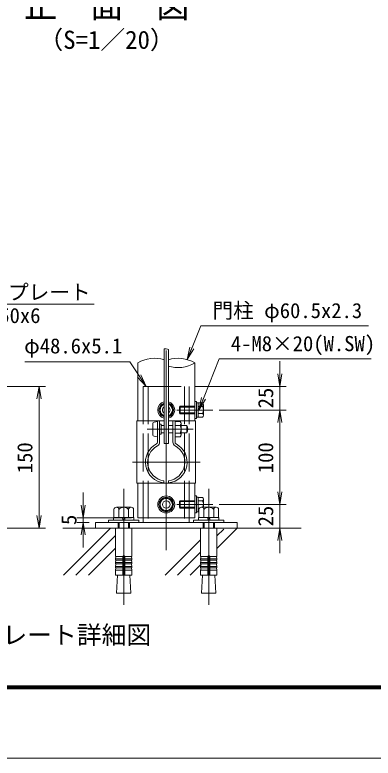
# Model space of a CAD drawing. Units: millimetres, scale not verified, with parts at other scales. Extents: x -4200 to 4200, y -2970 to 2970.
# Drawn here: x 948 to 2086, y -2970 to -609 of the extents above; entities that cross this region are included whole.
import ezdxf
from ezdxf.enums import TextEntityAlignment as Align

# ---------------------------------------------------------------- set-up
doc = ezdxf.new("R2010")
doc.units = ezdxf.units.MM
doc.header["$LTSCALE"] = 20
doc.linetypes.add('DASHED', pattern=[7.5, 6, -1.5])
doc.linetypes.add('USER1', pattern=[50.8, 31.75, -6.35, 6.35, -6.35])
doc.layers.add('0-0_D-TTL-TXT', color=7, linetype='Continuous')
for name, color, linetype, lineweight in [('0-1_D-BMK', 2, 'USER1', 13), ('0-2_D-STR1', 1, 'Continuous', 18), ('0-3_D-STR3', 3, 'Continuous', 13), ('0-4_D-STR-DIM', 7, 'Continuous', 9), ('0-5_0', 3, 'Continuous', 18), ('0-6_D-STR-TXT', 7, 'Continuous', 9), ('0-8_D-TTL', 7, 'Continuous', 9), ('0-9_D-BGD', 7, 'Continuous', 9), ('0-B_D-DCR-HCH', 7, 'Continuous', 9)]:
    doc.layers.add(name, color=color, linetype=linetype, lineweight=lineweight)
doc.styles.add('ＭＳ ゴシック', font='')
doc.styles.get('ＭＳ ゴシック').set_extended_font_data('MS Gothic')

# ---------------------------------------------------------------- blocks, each defined once
blk = doc.blocks.new('_Open')
at = {"layer": '0-5_0', "color": 7, "lineweight": 9}
blk.add_line((-20, 3.33), (0, 0), dxfattribs=at)
blk.add_lwpolyline([(-20, -3.33), (0, 0), (-20, 0)], dxfattribs=at)
blk = doc.blocks.new('MLeader2')
at = {"layer": '0-6_D-STR-TXT'}
blk.add_line((595.01, -1413.64), (576.48, -1389.52), dxfattribs=at)
for points in [[(601.83, -1406.33), (576.48, -1389.52), (598.42, -1409.99)], [(598.42, -1409.99), (725.23, -1528.26), (1017.3, -1528.26), (1199.39, -1528.26)]]:
    blk.add_lwpolyline(points, dxfattribs=at)

msp = doc.modelspace()

# ---------------------------------------------------------------- linework, layer by layer
at = {"layer": '0-1_D-BMK'}
for p, q in [((1428.68, -2309.88), (1428.68, -1665.58)), ((1576.34, -1864.2), (1462.51, -1864.2)), ((1367.69, -1925.1), (1514.33, -1925.1)), ((1321.25, -2030.1), (1536.11, -2030.1)), ((1293.68, -2114.4), (1293.68, -2483.41)), ((1563.68, -2114.4), (1563.68, -2483.41)), ((1576.34, -2164.2), (1462.51, -2164.2))]:
    msp.add_line(p, q, dxfattribs=at)
at = {"layer": '0-2_D-STR1'}
for p, q in [((1337.93, -1714.67), (1337.93, -1898.1)), ((1519.43, -1714.67), (1519.43, -1898.1)), ((1337.93, -2206.2), (1337.93, -2096.1)), ((1519.43, -2206.2), (1519.43, -2096.1)), ((1337.93, -2206.2), (1519.43, -2206.2))]:
    msp.add_line(p, q, dxfattribs=at)
at = {"layer": '0-3_D-STR3'}
for p, q in [((1435.43, -1672.24), (1435.43, -1970.1)), ((1519.43, -1837.2), (1524.23, -1837.2)), ((1524.23, -1837.2), (1524.23, -1891.2)), ((1421.93, -1845.58), (1409.18, -1852.92)), ((1409.18, -1852.92), (1409.18, -1875.47)), ((1435.43, -1845.58), (1448.18, -1852.92)), ((1448.18, -1852.92), (1448.18, -1875.47)), ((1543.49, -1841.7), (1530.23, -1841.7)), ((1530.23, -1841.7), (1530.23, -1886.7)), ((1543.49, -1852.92), (1530.23, -1852.92)), ((1546.73, -1847.31), (1546.73, -1881.08)), ((1421.93, -1882.81), (1409.18, -1875.47)), ((1435.43, -1882.81), (1448.18, -1875.47)), ((1543.49, -1875.47), (1530.23, -1875.47)), ((1543.49, -1886.7), (1530.23, -1886.7)), ((1335.38, -1898.1), (1335.38, -2096.1)), ((1335.38, -1898.1), (1421.93, -1898.1)), ((1386.38, -1905.6), (1386.38, -1944.6)), ((1400.78, -1898.1), (1400.78, -1966.58)), ((1407.68, -1898.1), (1407.68, -1966.58)), ((1412.78, -1909.14), (1407.68, -1909.14)), ((1412.78, -1909.14), (1412.78, -1941.05)), ((1435.43, -1898.1), (1521.98, -1898.1)), ((1449.68, -1898.1), (1449.68, -1966.58)), ((1456.58, -1898.1), (1456.58, -1966.58)), ((1473.08, -1900.8), (1456.58, -1900.8)), ((1476.08, -1907.35), (1476.08, -1943.21)), ((1521.98, -1898.1), (1521.98, -2096.1)), ((1412.78, -1913.1), (1421.93, -1913.1)), ((1435.43, -1913.1), (1449.68, -1913.1)), ((1473.08, -1912.95), (1456.58, -1912.95)), ((1476.08, -1913.1), (1493.78, -1913.1)), ((1493.78, -1913.1), (1493.78, -1937.1)), ((1412.78, -1941.05), (1407.68, -1941.05)), ((1412.78, -1937.1), (1421.93, -1937.1)), ((1435.43, -1937.1), (1449.68, -1937.1)), ((1473.08, -1937.25), (1456.58, -1937.25)), ((1473.08, -1949.4), (1456.58, -1949.4)), ((1476.08, -1937.1), (1493.78, -1937.1)), ((1335.38, -2096.1), (1521.98, -2096.1)), ((1421.18, -2088.65), (1421.18, -2096.1)), ((1436.18, -2088.65), (1436.18, -2096.1)), ((1428.68, -2141.8), (1409.18, -2153.03)), ((1428.68, -2141.8), (1448.18, -2153.03)), ((1519.43, -2137.2), (1524.23, -2137.2)), ((1519.43, -2137.3), (1519.43, -2191.3)), ((1524.23, -2137.2), (1524.23, -2191.2)), ((1543.49, -2141.7), (1530.23, -2141.7)), ((1530.23, -2141.7), (1530.23, -2186.7)), ((1546.73, -2147.31), (1546.73, -2172.79)), ((1409.18, -2153.03), (1409.18, -2175.58)), ((1448.18, -2153.03), (1448.18, -2175.58)), ((1543.49, -2152.92), (1530.23, -2152.92)), ((1428.68, -2186.8), (1409.18, -2175.58)), ((1428.68, -2186.8), (1448.18, -2175.58)), ((1519.43, -2191.2), (1524.23, -2191.2)), ((1534.41, -2175.47), (1530.23, -2175.47)), ((1532.5, -2186.7), (1530.23, -2186.7)), ((1355.78, -2206.2), (1355.78, -2221.2)), ((1501.58, -2206.2), (1501.58, -2221.2)), ((1267.73, -2239.2), (1319.63, -2239.2)), ((1537.73, -2239.2), (1589.63, -2239.2))]:
    msp.add_line(p, q, dxfattribs=at)
at = {"layer": '0-3_D-STR3', "linetype": 'DASHED'}
for p, q in [((1355.78, -1789.2), (1355.78, -2206.2)), ((1355.78, -1789.2), (1501.58, -1789.2)), ((1371.08, -1789.2), (1371.08, -2221.2)), ((1486.28, -1789.2), (1486.28, -2221.2)), ((1501.58, -1789.2), (1501.58, -2206.2)), ((1473.23, -1852.2), (1470.23, -1855.2)), ((1519.43, -1855.2), (1470.23, -1855.2)), ((1470.23, -1855.2), (1470.23, -1873.2)), ((1519.43, -1852.2), (1473.23, -1852.2)), ((1519.43, -1873.2), (1470.23, -1873.2)), ((1519.43, -1876.2), (1473.23, -1876.2)), ((1473.23, -2152.2), (1470.23, -2155.2)), ((1519.43, -2155.2), (1470.23, -2155.2)), ((1470.23, -2155.2), (1470.23, -2173.2)), ((1519.43, -2152.2), (1473.23, -2152.2)), ((1519.43, -2173.2), (1470.23, -2173.2)), ((1519.43, -2176.2), (1473.23, -2176.2))]:
    msp.add_line(p, q, dxfattribs=at)
at = {"layer": '0-3_D-STR3', "lineweight": 18}
for p, q in [((1262.5, -2180.4), (1262.5, -2205.3)), ((1317.06, -2172.9), (1270.3, -2172.9)), ((1275.68, -2172.9), (1311.68, -2172.9)), ((1278.09, -2205.3), (1278.09, -2180.4)), ((1309.27, -2205.3), (1309.27, -2180.4)), ((1324.86, -2205.3), (1324.86, -2180.4)), ((1532.5, -2180.4), (1532.5, -2205.3)), ((1587.06, -2172.9), (1540.3, -2172.9)), ((1545.68, -2172.9), (1581.68, -2172.9)), ((1548.09, -2205.3), (1548.09, -2180.4)), ((1579.27, -2205.3), (1579.27, -2180.4)), ((1594.86, -2205.3), (1594.86, -2180.4)), ((1245.68, -2214.3), (1245.68, -2221.2)), ((1341.68, -2214.3), (1245.68, -2214.3)), ((1325.93, -2205.3), (1261.43, -2205.3)), ((1261.43, -2205.3), (1261.43, -2214.3)), ((1261.43, -2214.3), (1325.93, -2214.3)), ((1262.5, -2205.3), (1324.86, -2205.3)), ((1289.18, -2205.3), (1291.59, -2214.3)), ((1298.18, -2214.3), (1295.77, -2205.3)), ((1325.93, -2214.3), (1325.93, -2205.3)), ((1341.68, -2221.2), (1341.68, -2214.3)), ((1515.68, -2214.3), (1515.68, -2221.2)), ((1611.68, -2214.3), (1515.68, -2214.3)), ((1595.93, -2205.3), (1531.43, -2205.3)), ((1531.43, -2205.3), (1531.43, -2214.3)), ((1531.43, -2214.3), (1595.93, -2214.3)), ((1532.5, -2205.3), (1594.86, -2205.3)), ((1559.18, -2205.3), (1561.59, -2214.3)), ((1568.18, -2214.3), (1565.77, -2205.3)), ((1595.93, -2214.3), (1595.93, -2205.3)), ((1611.68, -2221.2), (1611.68, -2214.3)), ((1245.68, -2221.2), (1341.68, -2221.2)), ((1267.73, -2239.2), (1267.73, -2329.31)), ((1275.69, -2221.2), (1275.69, -2239.2)), ((1278.93, -2239.2), (1278.93, -2221.2)), ((1308.45, -2239.2), (1308.45, -2221.2)), ((1311.69, -2239.2), (1311.69, -2221.2)), ((1319.63, -2239.2), (1319.63, -2329.31)), ((1515.68, -2221.2), (1611.68, -2221.2)), ((1537.73, -2239.2), (1537.73, -2329.31)), ((1545.69, -2221.2), (1545.69, -2239.2)), ((1548.93, -2239.2), (1548.93, -2221.2)), ((1578.45, -2239.2), (1578.45, -2221.2)), ((1581.69, -2239.2), (1581.69, -2221.2)), ((1589.63, -2239.2), (1589.63, -2329.31)), ((1290.68, -2329.31), (1267.73, -2329.31)), ((1267.73, -2336.81), (1269.03, -2329.42)), ((1267.73, -2336.81), (1290.68, -2336.81)), ((1267.73, -2336.81), (1267.73, -2341.31)), ((1290.68, -2329.31), (1290.68, -2389.2)), ((1296.68, -2329.31), (1319.63, -2329.31)), ((1296.68, -2329.31), (1296.68, -2389.2)), ((1319.63, -2336.81), (1296.68, -2336.81)), ((1319.63, -2336.81), (1318.33, -2329.42)), ((1319.63, -2336.81), (1319.63, -2341.31)), ((1560.68, -2329.31), (1537.73, -2329.31)), ((1537.73, -2336.81), (1539.03, -2329.42)), ((1537.73, -2336.81), (1560.68, -2336.81)), ((1537.73, -2336.81), (1537.73, -2341.31)), ((1560.68, -2329.31), (1560.68, -2389.2)), ((1566.68, -2329.31), (1589.63, -2329.31)), ((1566.68, -2329.31), (1566.68, -2389.2)), ((1589.63, -2336.81), (1566.68, -2336.81)), ((1589.63, -2336.81), (1588.33, -2329.42)), ((1589.63, -2336.81), (1589.63, -2341.31)), ((1267.73, -2341.31), (1290.68, -2341.31)), ((1267.73, -2348.81), (1269.03, -2341.42)), ((1267.73, -2348.81), (1290.68, -2348.81)), ((1267.73, -2348.81), (1267.73, -2353.31)), ((1267.73, -2353.31), (1290.68, -2353.31)), ((1267.73, -2360.81), (1269.03, -2353.42)), ((1267.73, -2360.81), (1290.68, -2360.81)), ((1267.73, -2360.81), (1267.73, -2365.31)), ((1319.63, -2341.31), (1296.68, -2341.31)), ((1319.63, -2348.81), (1296.68, -2348.81)), ((1319.63, -2353.31), (1296.68, -2353.31)), ((1319.63, -2360.81), (1296.68, -2360.81)), ((1319.63, -2348.81), (1318.33, -2341.42)), ((1319.63, -2360.81), (1318.33, -2353.42)), ((1319.63, -2348.81), (1319.63, -2353.31)), ((1319.63, -2360.81), (1319.63, -2365.31)), ((1537.73, -2341.31), (1560.68, -2341.31)), ((1537.73, -2348.81), (1539.03, -2341.42)), ((1537.73, -2348.81), (1560.68, -2348.81)), ((1537.73, -2348.81), (1537.73, -2353.31)), ((1537.73, -2353.31), (1560.68, -2353.31)), ((1537.73, -2360.81), (1539.03, -2353.42)), ((1537.73, -2360.81), (1560.68, -2360.81)), ((1537.73, -2360.81), (1537.73, -2365.31)), ((1589.63, -2341.31), (1566.68, -2341.31)), ((1589.63, -2348.81), (1566.68, -2348.81)), ((1589.63, -2353.31), (1566.68, -2353.31)), ((1589.63, -2360.81), (1566.68, -2360.81)), ((1589.63, -2348.81), (1588.33, -2341.42)), ((1589.63, -2360.81), (1588.33, -2353.42)), ((1589.63, -2348.81), (1589.63, -2353.31)), ((1589.63, -2360.81), (1589.63, -2365.31)), ((1267.73, -2372.7), (1269.03, -2365.31)), ((1267.73, -2365.31), (1290.68, -2365.31)), ((1267.73, -2372.7), (1290.68, -2372.7)), ((1267.73, -2372.7), (1267.73, -2389.2)), ((1319.63, -2365.31), (1296.68, -2365.31)), ((1319.63, -2372.7), (1296.68, -2372.7)), ((1319.63, -2372.7), (1318.33, -2365.31)), ((1319.63, -2372.7), (1319.63, -2389.2)), ((1537.73, -2372.7), (1539.03, -2365.31)), ((1537.73, -2365.31), (1560.68, -2365.31)), ((1537.73, -2372.7), (1560.68, -2372.7)), ((1537.73, -2372.7), (1537.73, -2389.2)), ((1589.63, -2365.31), (1566.68, -2365.31)), ((1589.63, -2372.7), (1566.68, -2372.7)), ((1589.63, -2372.7), (1588.33, -2365.31)), ((1589.63, -2372.7), (1589.63, -2389.2)), ((1267.73, -2389.2), (1319.63, -2389.2)), ((1274.2, -2389.2), (1270.94, -2446.5)), ((1313.16, -2389.2), (1316.42, -2446.5)), ((1537.73, -2389.2), (1589.63, -2389.2)), ((1544.2, -2389.2), (1540.94, -2446.5)), ((1583.16, -2389.2), (1586.42, -2446.5)), ((1316.42, -2446.5), (1270.94, -2446.5)), ((1586.42, -2446.5), (1540.94, -2446.5))]:
    msp.add_line(p, q, dxfattribs=at)
at = {"layer": '0-3_D-STR3'}
for points in [[(1421.93, -1669.46), (1421.93, -1970.1), (1435.43, -1970.1)], [(1519.43, -1837.2), (1519.43, -1891.2), (1524.23, -1891.2)]]:
    msp.add_lwpolyline(points, dxfattribs=at)
for points in [[(1530.23, -1841.1), (1524.23, -1841.1), (1524.23, -1887.3), (1530.23, -1887.3)], [(1530.23, -2141.1), (1524.23, -2141.1), (1524.23, -2187.3), (1530.23, -2187.3)], [(1203.68, -2239.2), (1653.68, -2239.2), (1653.68, -2221.2), (1203.68, -2221.2)]]:
    msp.add_lwpolyline(points, close=True, dxfattribs=at)
at = {"layer": '0-3_D-STR3', "linetype": 'DASHED'}
for points in [[(1473.23, -1852.2), (1473.23, -1876.2), (1470.23, -1873.2)], [(1473.23, -2152.2), (1473.23, -2176.2), (1470.23, -2173.2)]]:
    msp.add_lwpolyline(points, dxfattribs=at)
at = {"layer": '0-3_D-STR3'}
for radius in [27, 23.1, 19.5, 12]:
    msp.add_circle((1428.68, -2164.3), radius, dxfattribs=at)
for centre, radius, start, end in [((1428.68, -1864.2), 27, 104.47751, 255.52249), ((1428.68, -1864.2), 27, 284.47751, 75.52249), ((1428.68, -1864.2), 23.1, 106.99018, 253.00982), ((1428.68, -1864.2), 19.5, 110.25225, 249.74775), ((1428.68, -1864.2), 12, 124.22887, 235.77113), ((1428.68, -1864.2), 23.1, 286.99018, 73.00982), ((1428.68, -1864.2), 19.5, 290.25225, 69.74775), ((1428.68, -1864.2), 12, 304.22887, 55.77113), ((1540.25, -1847.31), 6.48, 300, 60), ((1525.49, -1864.2), 21.24, 327.93138, 32.06862), ((1540.25, -1881.08), 6.48, 300, 60), ((1468.47, -1906.87), 7.63, 307.21089, 52.78911), ((1449.98, -1925.1), 26.1, 332.26063, 27.73937), ((1471.28, -1925.1), 25.5, 331.92751, 28.07249), ((1468.43, -1943.32), 7.65, 307.42505, 52.57495), ((1428.68, -2030.1), 66, 118.0884, 263.47502), ((1428.68, -2030.1), 59.1, 118.0884, 262.7093), ((1394.78, -1966.58), 6, 298.0884, 0), ((1394.78, -1966.58), 12.9, 298.0884, 0), ((1428.68, -2030.1), 66, 276.52498, 61.9116), ((1428.68, -2030.1), 59.1, 277.2907, 61.9116), ((1462.58, -1966.58), 12.9, 180, 241.9116), ((1462.58, -1966.58), 6, 180, 241.9116), ((1540.25, -2147.31), 6.48, 300, 60), ((1525.49, -2164.2), 21.24, 336.12546, 32.06862), ((1540.3, -2180.7), 7.8, 2.20423, 177.79577)]:
    msp.add_arc(centre, radius, start, end, dxfattribs=at)
at = {"layer": '0-3_D-STR3', "lineweight": 18}
for centre, radius, start, end in [((1270.3, -2180.7), 7.8, 2.20423, 177.79577), ((1293.68, -2192.85), 19.95, 38.61324, 141.38676), ((1317.06, -2180.7), 7.8, 2.20423, 177.79577), ((1563.68, -2192.85), 19.95, 38.61324, 141.38676), ((1587.06, -2180.7), 7.8, 2.20423, 177.79577), ((1293.68, -2329.31), 3, 0, 180), ((1563.68, -2329.31), 3, 0, 180)]:
    msp.add_arc(centre, radius, start, end, dxfattribs=at)
at = {"layer": '0-3_D-STR3'}
for centre, start_param, end_param in [((1400.78, -1905.6), 1.5707963, 3.1415927), ((1400.78, -1944.6), 3.1415927, 4.712389)]:
    msp.add_ellipse(centre, major_axis=(14.4, 0), ratio=0.3125, start_param=start_param, end_param=end_param, dxfattribs=at)
at = {"layer": '0-4_D-STR-DIM'}
for p, q in [((1789.54, -1749.2), (1789.54, -1709.2)), ((465, -1789.2), (1044.8, -1789.2)), ((1521.58, -1789.2), (1809.54, -1789.2)), ((1789.54, -1789.2), (1789.54, -1864.2)), ((1024.8, -1829.2), (1024.8, -2199.2)), ((1596.34, -1864.2), (1809.54, -1864.2)), ((1596.34, -1864.2), (1809.54, -1864.2)), ((1789.54, -1904.2), (1789.54, -1944.2)), ((1789.54, -1904.2), (1789.54, -2124.2)), ((1789.54, -2124.2), (1789.54, -2084.2)), ((1164.82, -2166.2), (1164.82, -2126.2)), ((1596.34, -2164.2), (1809.54, -2164.2)), ((1596.34, -2164.2), (1809.54, -2164.2)), ((1789.54, -2239.2), (1789.54, -2164.2)), ((1317.93, -2206.2), (1144.82, -2206.2)), ((1164.82, -2221.2), (1164.82, -2206.2)), ((617.1, -2239.2), (1044.8, -2239.2)), ((1183.68, -2221.2), (1144.82, -2221.2)), ((1673.68, -2239.2), (1809.54, -2239.2)), ((1164.82, -2261.2), (1164.82, -2301.2)), ((1789.54, -2279.2), (1789.54, -2319.2))]:
    msp.add_line(p, q, dxfattribs=at)
msp.add_lwpolyline([(979.09, -1711.49), (1312.67, -1711.49), (1363.52, -1787.53)], dxfattribs=at)
for centre, radius, start, end in [((1424.24, -1692.39), 23.04, 60.95271, 95.76063), ((1391.55, -1803.9), 104.1, 72.60272, 121.00535), ((1465.81, -1803.9), 104.1, 58.99532, 107.39813), ((1465.81, -1625.44), 104.1, 252.60249, 301.00363)]:
    msp.add_arc(centre, radius, start, end, dxfattribs=at)
at = {"layer": '0-6_D-STR-TXT'}
for points in [[(2070.59, -1596.38), (1538.27, -1596.38), (1496.06, -1702.21)], [(2079.19, -1701.33), (1596.63, -1701.33), (1532.91, -1862.34)]]:
    msp.add_lwpolyline(points, dxfattribs=at)
at = {"layer": '0-8_D-TTL', "color": 2, "lineweight": 18}
msp.add_lwpolyline([(-4200, 2970), (4200, 2970), (4200, -2970), (-4200, -2970)], close=True, dxfattribs=at)
at = {"layer": '0-8_D-TTL'}
for points in [[(-3930, 2750), (3930, 2750), (3930, -2750), (-3930, -2750)], [(-3927.5, 2747.5), (3927.5, 2747.5), (3927.5, -2747.5), (-3927.5, -2747.5)], [(-3925, 2745), (3925, 2745), (3925, -2745), (-3925, -2745)], [(-3922.5, 2742.5), (3922.5, 2742.5), (3922.5, -2742.5), (-3922.5, -2742.5)], [(-3920, 2740), (3920, 2740), (3920, -2740), (-3920, -2740)]]:
    msp.add_lwpolyline(points, close=True, dxfattribs=at)
at = {"layer": '0-9_D-BGD'}
msp.add_line((1857.27, -2239.2), (1099.84, -2239.2), dxfattribs=at)
at = {"layer": '0-B_D-DCR-HCH'}
for p, q in [((1101.98, -2389.2), (1251.98, -2239.2)), ((1589.62, -2303.86), (1654.28, -2239.2)), ((1589.62, -2264.08), (1611.45, -2242.26)), ((1141.76, -2389.2), (1267.71, -2263.24)), ((1424.73, -2389.2), (1537.72, -2276.21)), ((1181.53, -2389.2), (1267.71, -2303.02)), ((1464.51, -2389.2), (1537.72, -2315.98)), ((1504.28, -2389.2), (1540.17, -2353.31))]:
    msp.add_line(p, q, dxfattribs=at)

# ---------------------------------------------------------------- block references
at = {"layer": '0-4_D-STR-DIM', "xscale": 2, "yscale": 2}
for p, rotation in [((1364.63, -1789.2), 303.77113), ((1789.54, -1789.2), 270), ((1024.8, -1789.2), 90), ((1789.54, -1864.2), 90), ((1789.54, -1864.2), 90), ((1789.54, -2164.2), 270), ((1789.54, -2164.2), 270), ((1164.82, -2206.2), 270), ((1024.8, -2239.2), 270), ((1164.82, -2221.2), 90), ((1789.54, -2239.2), 90)]:
    msp.add_blockref('_Open', p, dxfattribs=dict(at, rotation=rotation))
at = {"layer": '0-6_D-STR-TXT'}
msp.add_blockref('MLeader2', (0, 0), dxfattribs=at)
at = {"layer": '0-6_D-STR-TXT', "xscale": 2, "yscale": 2}
for p, rotation in [((1495.32, -1704.07), 248.25894), ((1532.18, -1864.2), 248.409)]:
    msp.add_blockref('_Open', p, dxfattribs=dict(at, rotation=rotation))

# ---------------------------------------------------------------- texts
at = {"layer": '0-0_D-TTL-TXT', "style": 'ＭＳ ゴシック'}
for s, height, p in [('正\u3000面\u3000図', 76.98, (977.25, -641.23)), ('（S=1／20）', 57.77, (1022.74, -734.43)), ('後付ベースプレート詳細図', 57.77, (435.44, -2624.99))]:
    msp.add_text(s, height=height, dxfattribs=at).set_placement(p, align=Align.BOTTOM_LEFT)
at = {"layer": '0-4_D-STR-DIM', "style": 'ＭＳ ゴシック'}
for s, p in [('25', (1782.79, -1858.8)), ('150', (1018.06, -2064.85)), ('100', (1782.79, -2064.85)), ('25', (1782.79, -2233.8)), ('5', (1158.07, -2229.42))]:
    msp.add_text(s, height=48.09, rotation=90, dxfattribs=at).set_placement(p, align=Align.BOTTOM_LEFT)
at = {"layer": '0-6_D-STR-TXT', "style": 'ＭＳ ゴシック'}
for s, p in [('ベースプレート', (729.36, -1528.44)), ('門柱 φ60.5x2.3', (1575.51, -1586.78)), ('150x150x6 ', (734.91, -1602.51)), ('4-M8×20(W.SW)', (1633.87, -1691.73)), ('φ48.6x5.1', (977.34, -1698.94))]:
    msp.add_text(s, height=48.09, dxfattribs=at).set_placement(p, align=Align.BOTTOM_LEFT)

doc.saveas('drawing.dxf')
